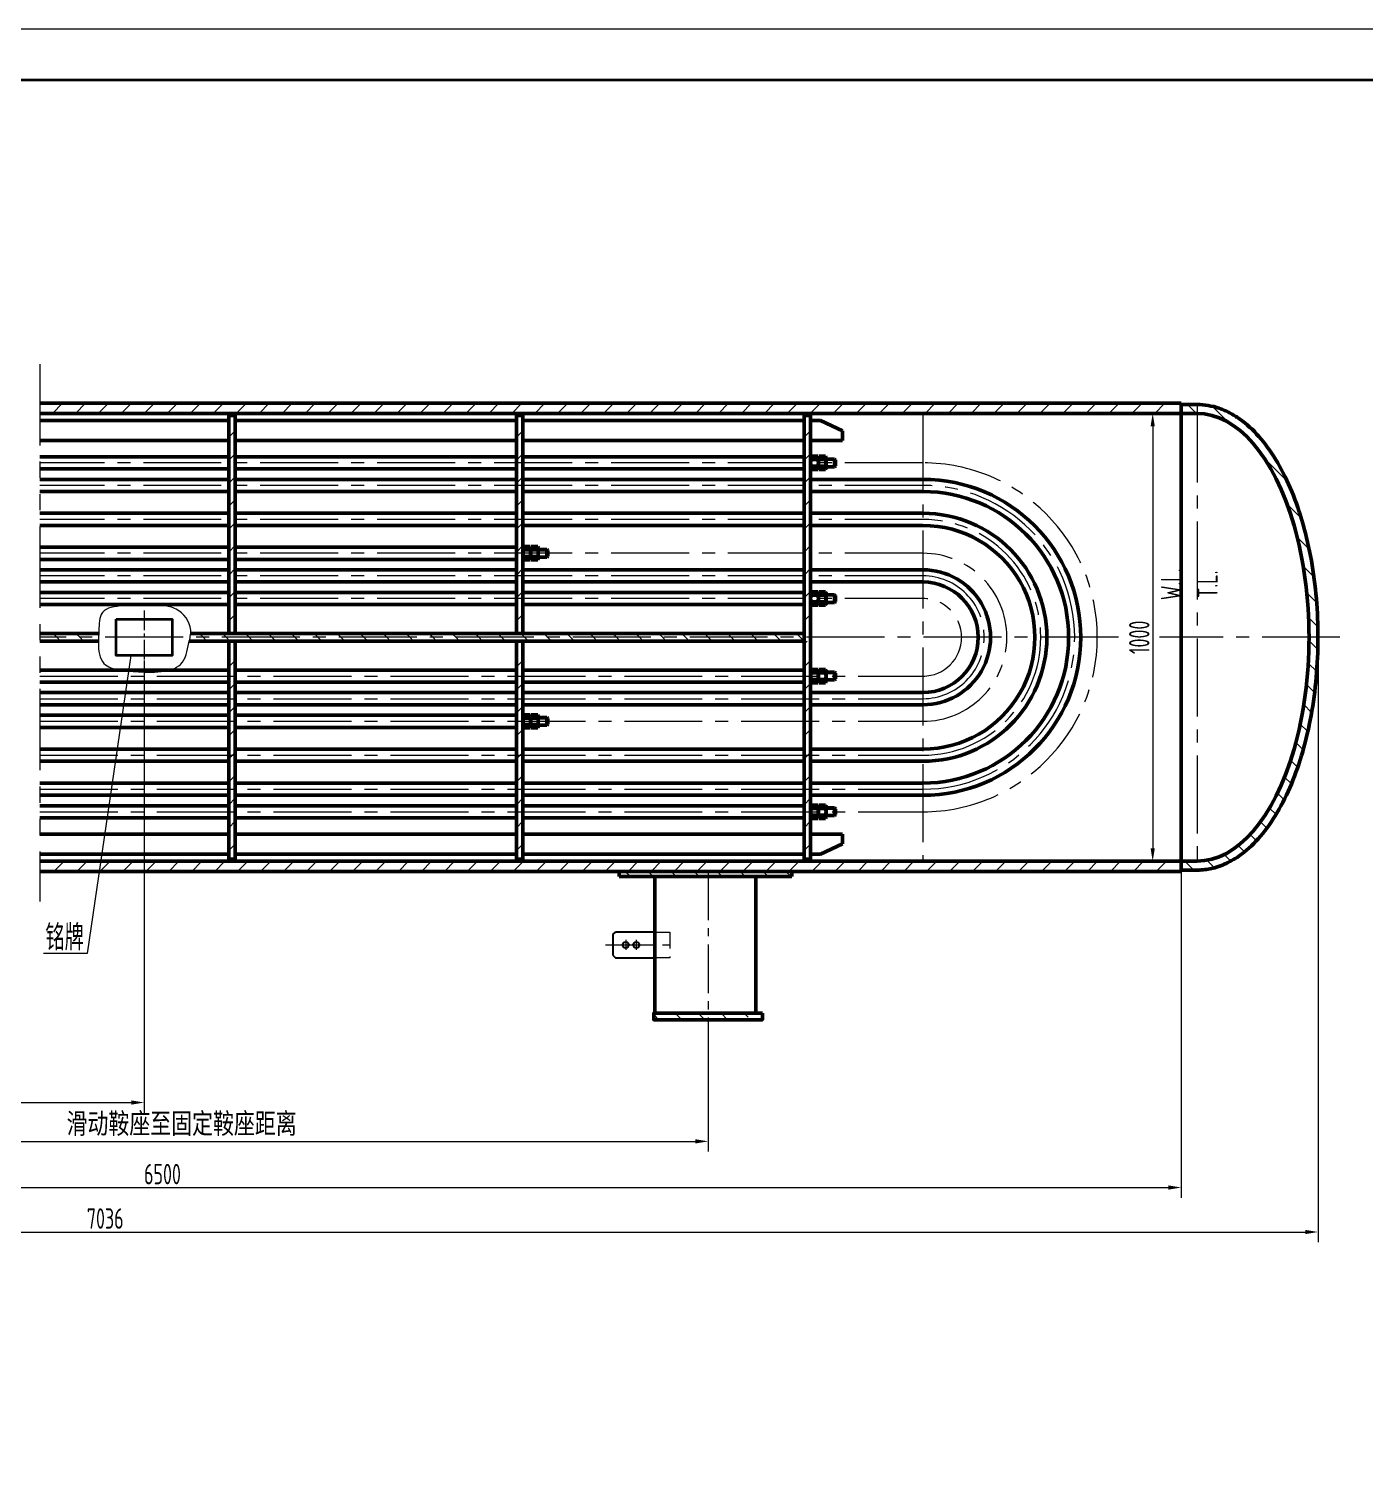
# Model space of a CAD drawing. Header units: millimetres. Extents: x 5765 to 6606, y -201 to 393.
# Drawn here: x 6118.1 to 6379.2, y 109.4 to 393.4 of the extents above; entities that cross this region are included whole.
import ezdxf
from ezdxf.enums import TextEntityAlignment as Align

# ---------------------------------------------------------------- set-up
doc = ezdxf.new("R2010")
doc.units = ezdxf.units.MM
for name, pattern in [('CENTER2', [28.575, 19.05, -3.175, 3.175, -3.175]), ('DASHED2', [9.525, 6.35, -3.175]), ('PHANTOM2', [31.75, 15.875, -3.175, 3.175, -3.175, 3.175, -3.175])]:
    doc.linetypes.add(name, pattern=pattern)
for name, color, linetype, lineweight in [('1', 4, 'Continuous', 25), ('1粗实线', 7, 'Continuous', 35), ('2', 7, 'Continuous', 50), ('2细实线', 3, 'Continuous', 13), ('3中心线', 1, 'CENTER2', 13), ('4虚线', 4, 'DASHED2', 13), ('5双点划线', 2, 'PHANTOM2', 13), ('7', 6, 'Continuous', 20), ('7文本', 2, 'Continuous', 13), ('9图表', 4, 'Continuous', 13)]:
    doc.layers.add(name, color=color, linetype=linetype, lineweight=lineweight)
doc.styles.add('lanpec', font='bpec_e.shx', dxfattribs={"width": 0.75, "bigfont": 'hztxt.shx'})
doc.styles.add('lanpec-dim', font='bpec_e.shx', dxfattribs={"width": 0.75})
doc.dimstyles.new('lanpec', dxfattribs={"dimtxt": 4, "dimasz": 2.5, "dimexe": 2, "dimexo": 0, "dimtad": 1, "dimdsep": 46, "dimtxsty": 'lanpec-dim', "dimcen": 2.5, "dimclrd": 256, "dimclre": 256, "dimclrt": 256, "dimazin": 0, "dimtfac": 1, "dimtmove": 0, "dimatfit": 3, "dimfxl": 1, "dimlwd": -1, "dimlwe": -1, "dimarcsym": 0})

# ---------------------------------------------------------------- blocks, each defined once
blk = doc.blocks.new('A1')
at = {"layer": '1粗实线'}
blk.add_lwpolyline([(-816, 10), (-10, 10), (-10, 584), (-816, 584)], close=True, dxfattribs=at)
at = {"layer": '9图表'}
blk.add_lwpolyline([(-841, 0), (0, 0), (0, 594), (-841, 594)], close=True, dxfattribs=at)
blk = doc.blocks.new('*D31')
at = {"layer": '2细实线', "transparency": 16777216}
for p, q in [((6044.98, 198.11), (6044.98, 174.01)), ((6250.82, 197.71), (6250.82, 174.01)), ((6047.48, 176.01), (6248.32, 176.01))]:
    blk.add_line(p, q, dxfattribs=at)
for points in [[(6047.48, 176.43), (6047.48, 175.59), (6044.98, 176.01)], [(6248.32, 176.43), (6248.32, 175.59), (6250.82, 176.01)]]:
    blk.add_solid(points, dxfattribs=at)
at = {"layer": 'Defpoints', "color": 0, "transparency": 16777216}
for p in [(6044.98, 198.11), (6250.82, 197.71), (6250.82, 176.01)]:
    blk.add_point(p, dxfattribs=at)
at = {"layer": '2细实线', "transparency": 16777216, "insert": (6147.9, 179.29), "char_height": 4, "attachment_point": 5, "style": 'lanpec-dim'}
blk.add_mtext('滑动鞍座至固定鞍座距离', dxfattribs=at)
blk = doc.blocks.new('*D32')
at = {"layer": '2细实线', "transparency": 16777216}
for p, q in [((6343.32, 228.79), (6343.32, 164.98)), ((5944.98, 215.97), (5944.98, 164.98)), ((5947.48, 166.98), (6340.82, 166.98))]:
    blk.add_line(p, q, dxfattribs=at)
for points in [[(5947.48, 167.4), (5947.48, 166.57), (5944.98, 166.98)], [(6340.82, 167.4), (6340.82, 166.57), (6343.32, 166.98)]]:
    blk.add_solid(points, dxfattribs=at)
at = {"layer": 'Defpoints', "color": 0, "transparency": 16777216}
for p in [(6343.32, 228.79), (5944.98, 215.97), (6343.32, 166.98)]:
    blk.add_point(p, dxfattribs=at)
at = {"layer": '2细实线', "transparency": 16777216, "insert": (6144.15, 169.61), "char_height": 4, "attachment_point": 5, "style": 'lanpec-dim'}
blk.add_mtext('6500', dxfattribs=at)
blk = doc.blocks.new('*D34')
at = {"layer": '2细实线', "transparency": 16777216}
for p, q in [((5845.86, 274.54), (5845.86, 156.29)), ((6370.07, 274.54), (6370.07, 156.29)), ((5848.36, 158.29), (6367.57, 158.29))]:
    blk.add_line(p, q, dxfattribs=at)
for points in [[(5848.36, 158.71), (5848.36, 157.87), (5845.86, 158.29)], [(6367.57, 158.71), (6367.57, 157.87), (6370.07, 158.29)]]:
    blk.add_solid(points, dxfattribs=at)
at = {"layer": 'Defpoints', "color": 0, "transparency": 16777216}
for p in [(5845.86, 274.54), (6370.07, 274.54), (6370.07, 158.29)]:
    blk.add_point(p, dxfattribs=at)
at = {"layer": '2细实线', "transparency": 16777216, "insert": (6132.96, 160.92), "char_height": 4, "attachment_point": 5, "style": 'lanpec-dim'}
blk.add_mtext('7036', dxfattribs=at)
blk = doc.blocks.new('*D44')
at = {"layer": '2细实线', "transparency": 16777216}
for p, q in [((6337.75, 318.29), (6339.75, 318.29)), ((6337.75, 315.79), (6337.75, 233.29)), ((6343.32, 230.79), (6335.75, 230.79))]:
    blk.add_line(p, q, dxfattribs=at)
for points in [[(6337.34, 315.79), (6338.17, 315.79), (6337.75, 318.29)], [(6337.34, 233.29), (6338.17, 233.29), (6337.75, 230.79)]]:
    blk.add_solid(points, dxfattribs=at)
at = {"layer": 'Defpoints', "color": 0, "transparency": 16777216}
for p in [(6337.75, 318.29), (6337.75, 230.79), (6343.32, 230.79)]:
    blk.add_point(p, dxfattribs=at)
at = {"layer": '2细实线', "transparency": 16777216, "insert": (6335.13, 274.54), "char_height": 4, "attachment_point": 5, "rotation": 90, "style": 'lanpec-dim'}
blk.add_mtext('1000', dxfattribs=at)
blk = doc.blocks.new('*D61')
at = {"layer": '2细实线', "transparency": 16777216}
for p, q in [((6140.55, 269.99), (6140.55, 181.6)), ((6044.98, 198.11), (6044.98, 181.6)), ((6047.48, 183.6), (6138.05, 183.6))]:
    blk.add_line(p, q, dxfattribs=at)
for points in [[(6047.48, 184.02), (6047.48, 183.18), (6044.98, 183.6)], [(6138.05, 184.02), (6138.05, 183.18), (6140.55, 183.6)]]:
    blk.add_solid(points, dxfattribs=at)
at = {"layer": 'Defpoints', "color": 0, "transparency": 16777216}
for p in [(6140.55, 269.99), (6044.98, 198.11), (6140.55, 183.6)]:
    blk.add_point(p, dxfattribs=at)
at = {"layer": '2细实线', "transparency": 16777216, "insert": (6092.77, 186.23), "char_height": 4, "attachment_point": 5, "style": 'lanpec-dim'}
blk.add_mtext('1400', dxfattribs=at)

msp = doc.modelspace()

# ---------------------------------------------------------------- hatches: boundary and pattern name
at = {"layer": '7'}
h = msp.add_hatch(dxfattribs=at)
h.set_pattern_fill('ANSI31', color=256)
h.set_pattern_definition([(45, (-8542.1074, 834.6777), (-2.245064, 2.245064), [])])
h.paths.add_polyline_path([(5985.338, 230.791), (5962.482, 230.791), (5962.482, 228.791), (5985.338, 228.791)])
h.paths.add_polyline_path([(6115.978, 230.791), (5999.625, 230.791), (5999.625, 228.791), (6115.978, 228.791)])
h.paths.add_polyline_path([(6343.318, 230.791), (6121.814, 230.791), (6121.814, 228.791), (6343.318, 228.791)])
h.paths.add_polyline_path([(6343.318, 320.291), (6189.688, 320.291), (6188.96, 318.291), (6343.318, 318.291)])
h.paths.add_polyline_path([(6189.688, 320.291), (6121.814, 320.291), (6121.814, 318.291), (6188.96, 318.291)])
h.paths.add_polyline_path([(6115.978, 320.291), (6003, 320.291), (6003, 318.291), (6115.978, 318.291)])
h.paths.add_polyline_path([(5981.963, 320.291), (5962.482, 320.291), (5962.482, 318.291), (5981.963, 318.291)])
h = msp.add_hatch(dxfattribs=at)
h.set_pattern_fill('ANSI31', color=256, angle=90)
h.set_pattern_definition([(135, (-25157.5384, -9927.064), (-2.24506403, -2.24506403), [])])
h.paths.add_polyline_path([(6346.443, 320.041), (6343.318, 320.041), (6343.318, 318.291), (6346.443, 318.291)])
edge = h.paths.add_edge_path()
edge.add_spline(control_points=[(6370.068, 274.541), (6370.068, 274.817), (6370.066, 275.092), (6370.04, 277.94), (6369.905, 280.508), (6369.415, 285.563), (6369.06, 288.05), (6368.14, 292.873), (6367.575, 295.208), (6366.248, 299.662), (6365.487, 301.78), (6363.783, 305.741), (6362.842, 307.583), (6360.798, 310.94), (6359.695, 312.456), (6357.345, 315.113), (6356.097, 316.256), (6354.138, 317.649), (6353.475, 318.059), (6352.122, 318.767), (6351.432, 319.067), (6350.032, 319.55), (6349.321, 319.734), (6347.887, 319.979), (6347.165, 320.041), (6346.443, 320.041)], knot_values=[0, 0, 0, 0, 0.0185163, 0.0185163, 0.1914635, 0.1914635, 0.3644107, 0.3644107, 0.5373579, 0.5373579, 0.7103051, 0.7103051, 0.8832523, 0.8832523, 1.0561995, 1.0561995, 1.2291467, 1.2291467, 1.3145591, 1.3145591, 1.3999715, 1.3999715, 1.4853839, 1.4853839, 1.5707963, 1.5707963, 1.5707963, 1.5707963], degree=3, periodic=0)
edge.add_line((6346.443, 320.041), (6346.443, 318.291))
edge.add_ellipse((6346.443, 274.541), major_axis=(0, 43.75), ratio=0.5, start_angle=270, end_angle=360, ccw=False)
edge.add_line((6368.318, 274.541), (6370.068, 274.541))
edge = h.paths.add_edge_path()
edge.add_spline(control_points=[(6346.443, 229.041), (6346.737, 229.041), (6347.031, 229.052), (6348.182, 229.132), (6349.035, 229.278), (6350.881, 229.784), (6351.868, 230.179), (6353.787, 231.19), (6354.72, 231.805), (6356.903, 233.543), (6358.121, 234.769), (6360.409, 237.585), (6361.478, 239.174), (6363.453, 242.669), (6364.357, 244.575), (6365.982, 248.651), (6366.703, 250.821), (6367.945, 255.364), (6368.466, 257.738), (6369.296, 262.622), (6369.604, 265.133), (6369.979, 269.947), (6370.068, 272.244), (6370.068, 274.541)], knot_values=[1.5707963, 1.5707963, 1.5707963, 1.5707963, 1.6055864, 1.6055864, 1.7070125, 1.7070125, 1.8282456, 1.8282456, 1.9494786, 1.9494786, 2.1224258, 2.1224258, 2.295373, 2.295373, 2.4683202, 2.4683202, 2.6412674, 2.6412674, 2.8142146, 2.8142146, 2.9871618, 2.9871618, 3.1415927, 3.1415927, 3.1415927, 3.1415927], degree=3, periodic=0)
edge.add_line((6370.068, 274.541), (6368.318, 274.541))
edge.add_ellipse((6346.443, 274.541), major_axis=(0, 43.75), ratio=0.5, start_angle=180, end_angle=270, ccw=False)
edge.add_line((6346.443, 230.791), (6346.443, 229.041))
h.paths.add_polyline_path([(6346.443, 230.791), (6343.318, 230.791), (6343.318, 229.041), (6346.443, 229.041)])
h = msp.add_hatch(dxfattribs=at)
h.set_pattern_fill('ANSI31', color=256)
h.set_pattern_definition([(45, (-25070.4524, -9927.064), (-2.24506403, 2.24506403), [])])
h.paths.add_polyline_path([(6158.38, 317.916), (6157.13, 317.916), (6157.13, 308.641), (6158.38, 308.641)])
h.paths.add_polyline_path([(6158.38, 308.641), (6157.13, 308.641), (6157.13, 304.229), (6158.38, 304.229)])
h.paths.add_polyline_path([(6158.38, 304.229), (6157.13, 304.229), (6157.13, 297.591), (6158.38, 297.591)])
h.paths.add_polyline_path([(6158.38, 297.591), (6157.13, 297.591), (6157.13, 290.966), (6158.38, 290.966)])
h.paths.add_polyline_path([(6158.38, 290.966), (6157.13, 290.966), (6157.13, 286.541), (6158.38, 286.541)])
h.paths.add_polyline_path([(6158.38, 286.541), (6157.13, 286.541), (6157.13, 282.129), (6158.38, 282.129)])
h.paths.add_polyline_path([(6158.38, 282.129), (6157.13, 282.129), (6157.13, 275.291), (6158.38, 275.291)])
h.paths.add_polyline_path([(6158.38, 273.791), (6157.13, 273.791), (6157.13, 266.954), (6158.38, 266.954)])
h.paths.add_polyline_path([(6158.38, 266.954), (6157.13, 266.954), (6157.13, 262.541), (6158.38, 262.541)])
h.paths.add_polyline_path([(6158.38, 262.541), (6157.13, 262.541), (6157.13, 258.116), (6158.38, 258.116)])
h.paths.add_polyline_path([(6158.38, 258.116), (6157.13, 258.116), (6157.13, 251.491), (6158.38, 251.491)])
h.paths.add_polyline_path([(6158.38, 251.491), (6157.13, 251.491), (6157.13, 244.854), (6158.38, 244.854)])
h.paths.add_polyline_path([(6158.38, 244.854), (6157.13, 244.854), (6157.13, 240.441), (6158.38, 240.441)])
h.paths.add_polyline_path([(6158.38, 240.441), (6157.13, 240.441), (6157.13, 231.166), (6158.38, 231.166)])
h = msp.add_hatch(dxfattribs=at)
h.set_pattern_fill('ANSI31', color=256)
h.set_pattern_definition([(45, (-25014.2024, -9927.064), (-2.24506403, 2.24506403), [])])
h.paths.add_polyline_path([(6214.63, 317.916), (6213.38, 317.916), (6213.38, 308.641), (6214.63, 308.641)])
h.paths.add_polyline_path([(6214.63, 308.641), (6213.38, 308.641), (6213.38, 304.229), (6214.63, 304.229)])
h.paths.add_polyline_path([(6214.63, 304.229), (6213.38, 304.229), (6213.38, 297.591), (6214.63, 297.591)])
h.paths.add_polyline_path([(6214.63, 297.591), (6213.38, 297.591), (6213.38, 290.966), (6214.63, 290.966)])
h.paths.add_polyline_path([(6214.63, 290.966), (6213.38, 290.966), (6213.38, 286.541), (6214.63, 286.541)])
h.paths.add_polyline_path([(6214.63, 286.541), (6213.38, 286.541), (6213.38, 282.129), (6214.63, 282.129)])
h.paths.add_polyline_path([(6214.63, 282.129), (6213.38, 282.129), (6213.38, 275.291), (6214.63, 275.291)])
h.paths.add_polyline_path([(6214.63, 273.791), (6213.38, 273.791), (6213.38, 266.954), (6214.63, 266.954)])
h.paths.add_polyline_path([(6214.63, 266.954), (6213.38, 266.954), (6213.38, 262.541), (6214.63, 262.541)])
h.paths.add_polyline_path([(6214.63, 262.541), (6213.38, 262.541), (6213.38, 258.116), (6214.63, 258.116)])
h.paths.add_polyline_path([(6214.63, 258.116), (6213.38, 258.116), (6213.38, 251.491), (6214.63, 251.491)])
h.paths.add_polyline_path([(6214.63, 251.491), (6213.38, 251.491), (6213.38, 244.854), (6214.63, 244.854)])
h.paths.add_polyline_path([(6214.63, 244.854), (6213.38, 244.854), (6213.38, 240.441), (6214.63, 240.441)])
h.paths.add_polyline_path([(6214.63, 240.441), (6213.38, 240.441), (6213.38, 231.166), (6214.63, 231.166)])
h = msp.add_hatch(dxfattribs=at)
h.set_pattern_fill('ANSI31', color=256)
h.set_pattern_definition([(45, (-24957.9524, -9927.064), (-2.24506403, 2.24506403), [])])
h.paths.add_polyline_path([(6270.88, 317.916), (6269.63, 317.916), (6269.63, 308.641), (6270.88, 308.641)])
h.paths.add_polyline_path([(6270.88, 308.641), (6269.63, 308.641), (6269.63, 304.229), (6270.88, 304.229)])
h.paths.add_polyline_path([(6270.88, 304.229), (6269.63, 304.229), (6269.63, 297.591), (6270.88, 297.591)])
h.paths.add_polyline_path([(6270.88, 297.591), (6269.63, 297.591), (6269.63, 290.966), (6270.88, 290.966)])
h.paths.add_polyline_path([(6270.88, 290.966), (6269.63, 290.966), (6269.63, 286.541), (6270.88, 286.541)])
h.paths.add_polyline_path([(6270.88, 286.541), (6269.63, 286.541), (6269.63, 282.129), (6270.88, 282.129)])
h.paths.add_polyline_path([(6270.88, 282.129), (6269.63, 282.129), (6269.63, 275.291), (6270.88, 275.291)])
h.paths.add_polyline_path([(6270.88, 273.791), (6269.63, 273.791), (6269.63, 266.954), (6270.88, 266.954)])
h.paths.add_polyline_path([(6270.88, 266.954), (6269.63, 266.954), (6269.63, 262.541), (6270.88, 262.541)])
h.paths.add_polyline_path([(6270.88, 262.541), (6269.63, 262.541), (6269.63, 258.116), (6270.88, 258.116)])
h.paths.add_polyline_path([(6270.88, 258.116), (6269.63, 258.116), (6269.63, 251.491), (6270.88, 251.491)])
h.paths.add_polyline_path([(6270.88, 251.491), (6269.63, 251.491), (6269.63, 244.854), (6270.88, 244.854)])
h.paths.add_polyline_path([(6270.88, 244.854), (6269.63, 244.854), (6269.63, 240.441), (6270.88, 240.441)])
h.paths.add_polyline_path([(6270.88, 240.441), (6269.63, 240.441), (6269.63, 231.166), (6270.88, 231.166)])
h = msp.add_hatch(dxfattribs=at)
h.set_pattern_fill('ANSI31', color=256, angle=90)
h.set_pattern_definition([(135, (-8542.1074, 834.6777), (-2.245064, -2.245064), [])])
h.paths.add_polyline_path([(6044.982, 228.791), (6028.607, 228.791), (6028.607, 227.791), (6044.982, 227.791)])
h.paths.add_polyline_path([(6062.357, 228.791), (6044.982, 228.791), (6044.982, 227.791), (6062.357, 227.791)])
h.paths.add_polyline_path([(6044.982, 201.041), (6034.357, 201.041), (6034.357, 199.791), (6044.982, 199.791)])
h.paths.add_polyline_path([(6053.716, 201.041), (6044.982, 201.041), (6044.982, 199.791), (6054.299, 199.791)])
h.paths.add_polyline_path([(6055.607, 201.041), (6053.716, 201.041), (6054.299, 199.791), (6055.607, 199.791)])
h.paths.add_polyline_path([(6250.818, 228.791), (6233.443, 228.791), (6233.443, 227.791), (6250.818, 227.791)])
h.paths.add_polyline_path([(6267.193, 228.791), (6250.818, 228.791), (6250.818, 227.791), (6267.193, 227.791)])
h.paths.add_polyline_path([(6250.818, 201.041), (6240.193, 201.041), (6240.193, 199.791), (6250.818, 199.791)])
h.paths.add_polyline_path([(6258.285, 201.041), (6250.818, 201.041), (6250.818, 199.791), (6258.868, 199.791)])

# ---------------------------------------------------------------- linework, layer by layer
at = {"ltscale": 2}
for p, q in [((6232.227, 216.416), (6232.727, 216.916)), ((6232.227, 216.416), (6232.227, 212.416)), ((6240.443, 216.916), (6232.727, 216.916)), ((6232.227, 212.416), (6232.727, 211.916)), ((6232.727, 211.916), (6240.443, 211.916))]:
    msp.add_line(p, q, dxfattribs=at)
at = {"ltscale": 3}
for centre in [(6234.727, 214.416), (6236.777, 214.416)]:
    msp.add_circle(centre, 0.6, dxfattribs=at)
at = {"layer": '1'}
for p, q in [((6273.88, 309.204), (6275.755, 309.204)), ((6273.88, 308.079), (6275.755, 308.079)), ((6217.63, 291.529), (6219.505, 291.529)), ((6217.63, 290.404), (6219.505, 290.404)), ((6273.88, 282.688), (6275.755, 282.688)), ((6273.88, 281.563), (6275.755, 281.563)), ((6273.88, 267.519), (6275.755, 267.519)), ((6273.88, 266.394), (6275.755, 266.394)), ((6217.63, 258.679), (6219.505, 258.679)), ((6217.63, 258.679), (6219.505, 258.679)), ((6217.63, 257.554), (6219.505, 257.554)), ((6217.63, 257.554), (6219.505, 257.554)), ((6273.88, 241.004), (6275.755, 241.004)), ((6273.88, 239.879), (6275.755, 239.879))]:
    msp.add_line(p, q, dxfattribs=at)
at = {"layer": '1粗实线', "ltscale": 0.5}
msp.add_lwpolyline([(6135.075, 278.072), (6146.028, 278.072), (6146.028, 271.011), (6135.075, 271.011)], close=True, dxfattribs=at)
at = {"layer": '2'}
for p, q in [((6120.158, 320.291), (6343.318, 320.291)), ((6120.158, 318.291), (6343.318, 318.291)), ((6343.318, 320.291), (6343.318, 228.791)), ((6343.318, 320.041), (6346.443, 320.041)), ((6343.318, 274.541), (6343.318, 319.541)), ((6343.318, 318.291), (6346.443, 318.291)), ((6120.158, 316.934), (6157.13, 316.934)), ((6157.13, 317.916), (6157.13, 275.291)), ((6157.13, 317.916), (6158.38, 317.916)), ((6158.38, 275.291), (6158.38, 317.916)), ((6158.38, 316.934), (6213.38, 316.934)), ((6214.63, 317.916), (6213.38, 317.916)), ((6213.38, 317.916), (6213.38, 275.291)), ((6214.63, 275.291), (6214.63, 317.916)), ((6214.63, 316.934), (6269.63, 316.934)), ((6269.63, 317.916), (6269.63, 231.166)), ((6270.88, 317.916), (6269.63, 317.916)), ((6270.88, 231.166), (6270.88, 317.916)), ((6272.803, 316.934), (6270.88, 316.934)), ((6277.13, 314.916), (6272.803, 316.934)), ((6120.158, 313.041), (6157.13, 313.041)), ((6158.38, 313.041), (6213.38, 313.041)), ((6214.63, 313.041), (6269.63, 313.041)), ((6277.13, 313.041), (6270.88, 313.041)), ((6277.13, 314.916), (6277.13, 313.041)), ((6120.158, 309.829), (6157.13, 309.829)), ((6158.38, 309.829), (6213.38, 309.829)), ((6214.63, 309.829), (6269.63, 309.829)), ((6270.88, 309.616), (6270.88, 307.667)), ((6270.976, 309.94), (6272.284, 309.94)), ((6272.38, 309.616), (6272.38, 307.667)), ((6272.38, 309.616), (6272.38, 307.667)), ((6272.476, 309.94), (6273.784, 309.94)), ((6273.88, 309.616), (6273.88, 307.667)), ((6120.158, 307.454), (6157.13, 307.454)), ((6158.38, 307.454), (6213.38, 307.454)), ((6214.63, 307.454), (6269.63, 307.454)), ((6270.976, 309.291), (6272.284, 309.291)), ((6270.976, 307.992), (6272.284, 307.992)), ((6270.976, 307.342), (6272.284, 307.342)), ((6272.476, 309.291), (6273.784, 309.291)), ((6272.476, 307.992), (6273.784, 307.992)), ((6272.476, 307.342), (6273.784, 307.342)), ((6273.88, 309.391), (6275.568, 309.391)), ((6273.88, 309.391), (6273.88, 307.891)), ((6275.568, 307.891), (6273.88, 307.891)), ((6275.568, 309.391), (6275.755, 309.204)), ((6275.568, 309.391), (6275.568, 307.891)), ((6275.755, 308.079), (6275.568, 307.891)), ((6275.755, 309.204), (6275.755, 308.079)), ((6120.158, 305.416), (6157.13, 305.416)), ((6158.38, 305.416), (6213.38, 305.416)), ((6214.63, 305.416), (6269.63, 305.416)), ((6270.88, 305.416), (6292.818, 305.416)), ((6120.158, 303.041), (6157.13, 303.041)), ((6158.38, 303.041), (6213.38, 303.041)), ((6214.63, 303.041), (6269.63, 303.041)), ((6270.88, 303.041), (6292.818, 303.041)), ((6120.158, 298.779), (6157.13, 298.779)), ((6158.38, 298.779), (6213.38, 298.779)), ((6214.63, 298.779), (6269.63, 298.779)), ((6270.88, 298.779), (6292.818, 298.779)), ((6120.158, 296.404), (6157.13, 296.404)), ((6158.38, 296.404), (6213.38, 296.404)), ((6214.63, 296.404), (6269.63, 296.404)), ((6270.88, 296.404), (6292.818, 296.404)), ((6120.158, 292.154), (6157.13, 292.154)), ((6120.158, 289.779), (6157.13, 289.779)), ((6158.38, 292.154), (6213.38, 292.154)), ((6158.38, 289.779), (6213.38, 289.779)), ((6214.63, 291.941), (6214.63, 289.992)), ((6214.726, 292.265), (6216.034, 292.265)), ((6214.726, 291.616), (6216.034, 291.616)), ((6214.726, 290.317), (6216.034, 290.317)), ((6216.13, 291.941), (6216.13, 289.992)), ((6216.13, 291.941), (6216.13, 289.992)), ((6216.226, 292.265), (6217.534, 292.265)), ((6216.226, 291.616), (6217.534, 291.616)), ((6216.226, 290.317), (6217.534, 290.317)), ((6217.63, 291.941), (6217.63, 289.992)), ((6217.63, 291.716), (6219.318, 291.716)), ((6217.63, 291.716), (6217.63, 290.216)), ((6219.318, 290.216), (6217.63, 290.216)), ((6219.318, 291.716), (6219.505, 291.529)), ((6219.318, 291.716), (6219.318, 290.216)), ((6219.505, 290.404), (6219.318, 290.216)), ((6219.505, 291.529), (6219.505, 290.404)), ((6120.158, 287.729), (6157.13, 287.729)), ((6158.38, 287.729), (6213.38, 287.729)), ((6214.63, 287.729), (6269.63, 287.729)), ((6214.726, 289.667), (6216.034, 289.667)), ((6216.226, 289.667), (6217.534, 289.667)), ((6270.88, 287.729), (6292.818, 287.729)), ((6120.158, 285.354), (6157.13, 285.354)), ((6158.38, 285.354), (6213.38, 285.354)), ((6214.63, 285.354), (6269.63, 285.354)), ((6270.88, 285.354), (6292.818, 285.354)), ((6120.158, 283.313), (6157.13, 283.313)), ((6158.38, 283.313), (6213.38, 283.313)), ((6214.63, 283.313), (6269.63, 283.313)), ((6270.88, 283.1), (6270.88, 281.151)), ((6270.976, 283.425), (6272.284, 283.425)), ((6270.976, 282.775), (6272.284, 282.775)), ((6270.976, 281.476), (6272.284, 281.476)), ((6272.38, 283.1), (6272.38, 281.151)), ((6272.38, 283.1), (6272.38, 281.151)), ((6272.476, 283.425), (6273.784, 283.425)), ((6272.476, 282.775), (6273.784, 282.775)), ((6272.476, 281.476), (6273.784, 281.476)), ((6273.88, 283.1), (6273.88, 281.151)), ((6273.88, 282.876), (6275.568, 282.876)), ((6273.88, 282.876), (6273.88, 281.376)), ((6275.568, 281.376), (6273.88, 281.376)), ((6275.568, 282.876), (6275.755, 282.688)), ((6275.568, 282.876), (6275.568, 281.376)), ((6275.755, 281.563), (6275.568, 281.376)), ((6275.755, 282.688), (6275.755, 281.563)), ((6120.158, 280.938), (6157.13, 280.938)), ((6158.38, 280.938), (6213.38, 280.938)), ((6214.63, 280.938), (6269.63, 280.938)), ((6270.976, 280.827), (6272.284, 280.827)), ((6272.476, 280.827), (6273.784, 280.827)), ((6120.158, 275.291), (6131.702, 275.291)), ((6120.158, 273.791), (6131.635, 273.791)), ((6149.401, 273.791), (6269.63, 273.791)), ((6149.665, 275.291), (6269.63, 275.291)), ((6157.13, 273.791), (6157.13, 231.166)), ((6158.38, 231.166), (6158.38, 273.791)), ((6213.38, 273.791), (6213.38, 231.166)), ((6214.63, 231.166), (6214.63, 273.791)), ((6343.318, 274.541), (6343.318, 229.541)), ((6120.158, 268.144), (6157.13, 268.144)), ((6158.38, 268.144), (6213.38, 268.144)), ((6214.63, 268.144), (6269.63, 268.144)), ((6270.88, 265.983), (6270.88, 267.931)), ((6270.976, 268.256), (6272.284, 268.256)), ((6270.976, 267.606), (6272.284, 267.606)), ((6272.38, 265.983), (6272.38, 267.931)), ((6272.38, 265.983), (6272.38, 267.931)), ((6272.476, 268.256), (6273.784, 268.256)), ((6272.476, 267.606), (6273.784, 267.606)), ((6273.88, 265.983), (6273.88, 267.931)), ((6275.568, 267.707), (6273.88, 267.707)), ((6273.88, 266.207), (6273.88, 267.707)), ((6275.755, 267.519), (6275.568, 267.707)), ((6275.568, 266.207), (6275.568, 267.707)), ((6275.755, 266.394), (6275.755, 267.519)), ((6120.158, 265.769), (6157.13, 265.769)), ((6158.38, 265.769), (6213.38, 265.769)), ((6214.63, 265.769), (6269.63, 265.769)), ((6270.976, 266.307), (6272.284, 266.307)), ((6270.976, 265.658), (6272.284, 265.658)), ((6272.476, 266.307), (6273.784, 266.307)), ((6272.476, 265.658), (6273.784, 265.658)), ((6273.88, 266.207), (6275.568, 266.207)), ((6275.568, 266.207), (6275.755, 266.394)), ((6120.158, 263.729), (6157.13, 263.729)), ((6120.158, 261.354), (6157.13, 261.354)), ((6158.38, 263.729), (6213.38, 263.729)), ((6158.38, 261.354), (6213.38, 261.354)), ((6214.63, 263.729), (6269.63, 263.729)), ((6214.63, 261.354), (6269.63, 261.354)), ((6270.88, 263.729), (6292.818, 263.729)), ((6270.88, 261.354), (6292.818, 261.354)), ((6120.158, 259.304), (6157.13, 259.304)), ((6120.158, 259.304), (6157.13, 259.304)), ((6120.158, 259.304), (6157.13, 259.304)), ((6158.38, 259.304), (6213.38, 259.304)), ((6158.38, 259.304), (6213.38, 259.304)), ((6158.38, 259.304), (6213.38, 259.304)), ((6214.63, 257.142), (6214.63, 259.091)), ((6214.63, 257.142), (6214.63, 259.091)), ((6214.726, 259.415), (6216.034, 259.415)), ((6214.726, 259.415), (6216.034, 259.415)), ((6214.726, 258.766), (6216.034, 258.766)), ((6214.726, 258.766), (6216.034, 258.766)), ((6216.13, 257.142), (6216.13, 259.091)), ((6216.13, 257.142), (6216.13, 259.091)), ((6216.13, 257.142), (6216.13, 259.091)), ((6216.13, 257.142), (6216.13, 259.091)), ((6216.226, 259.415), (6217.534, 259.415)), ((6216.226, 259.415), (6217.534, 259.415)), ((6216.226, 258.766), (6217.534, 258.766)), ((6216.226, 258.766), (6217.534, 258.766)), ((6217.63, 257.142), (6217.63, 259.091)), ((6217.63, 257.142), (6217.63, 259.091)), ((6219.318, 258.866), (6217.63, 258.866)), ((6217.63, 257.366), (6217.63, 258.866)), ((6219.318, 258.866), (6217.63, 258.866)), ((6217.63, 257.366), (6217.63, 258.866)), ((6219.505, 258.679), (6219.318, 258.866)), ((6219.318, 257.366), (6219.318, 258.866)), ((6219.505, 258.679), (6219.318, 258.866)), ((6219.318, 257.366), (6219.318, 258.866)), ((6219.505, 257.554), (6219.505, 258.679)), ((6219.505, 257.554), (6219.505, 258.679)), ((6120.158, 256.929), (6157.13, 256.929)), ((6120.158, 256.929), (6157.13, 256.929)), ((6120.158, 256.929), (6157.13, 256.929)), ((6158.38, 256.929), (6213.38, 256.929)), ((6158.38, 256.929), (6213.38, 256.929)), ((6158.38, 256.929), (6213.38, 256.929)), ((6158.38, 256.929), (6213.38, 256.929)), ((6214.726, 257.467), (6216.034, 257.467)), ((6214.726, 257.467), (6216.034, 257.467)), ((6214.726, 256.817), (6216.034, 256.817)), ((6214.726, 256.817), (6216.034, 256.817)), ((6216.226, 257.467), (6217.534, 257.467)), ((6216.226, 257.467), (6217.534, 257.467)), ((6216.226, 256.817), (6217.534, 256.817)), ((6216.226, 256.817), (6217.534, 256.817)), ((6217.63, 257.366), (6219.318, 257.366)), ((6217.63, 257.366), (6219.318, 257.366)), ((6219.318, 257.366), (6219.505, 257.554)), ((6219.318, 257.366), (6219.505, 257.554)), ((6120.158, 252.679), (6157.13, 252.679)), ((6120.158, 250.304), (6157.13, 250.304)), ((6158.38, 252.679), (6213.38, 252.679)), ((6158.38, 250.304), (6213.38, 250.304)), ((6214.63, 252.679), (6269.63, 252.679)), ((6214.63, 250.304), (6269.63, 250.304)), ((6270.88, 252.679), (6292.818, 252.679)), ((6270.88, 250.304), (6292.818, 250.304)), ((6120.158, 246.041), (6157.13, 246.041)), ((6158.38, 246.041), (6213.38, 246.041)), ((6214.63, 246.041), (6269.63, 246.041)), ((6270.88, 246.041), (6292.818, 246.041)), ((6120.158, 243.666), (6157.13, 243.666)), ((6120.158, 241.629), (6157.13, 241.629)), ((6158.38, 243.666), (6213.38, 243.666)), ((6158.38, 241.629), (6213.38, 241.629)), ((6214.63, 243.666), (6269.63, 243.666)), ((6214.63, 241.629), (6269.63, 241.629)), ((6270.88, 243.666), (6292.818, 243.666)), ((6270.88, 239.467), (6270.88, 241.416)), ((6270.976, 241.74), (6272.284, 241.74)), ((6272.38, 239.467), (6272.38, 241.416)), ((6272.38, 239.467), (6272.38, 241.416)), ((6272.476, 241.74), (6273.784, 241.74)), ((6273.88, 239.467), (6273.88, 241.416)), ((6120.158, 239.254), (6157.13, 239.254)), ((6158.38, 239.254), (6213.38, 239.254)), ((6214.63, 239.254), (6269.63, 239.254)), ((6270.976, 241.091), (6272.284, 241.091)), ((6270.976, 239.792), (6272.284, 239.792)), ((6270.976, 239.142), (6272.284, 239.142)), ((6272.476, 241.091), (6273.784, 241.091)), ((6272.476, 239.792), (6273.784, 239.792)), ((6272.476, 239.142), (6273.784, 239.142)), ((6275.568, 241.191), (6273.88, 241.191)), ((6273.88, 239.691), (6273.88, 241.191)), ((6273.88, 239.691), (6275.568, 239.691)), ((6275.755, 241.004), (6275.568, 241.191)), ((6275.568, 239.691), (6275.568, 241.191)), ((6275.568, 239.691), (6275.755, 239.879)), ((6275.755, 239.879), (6275.755, 241.004)), ((6120.158, 236.041), (6157.13, 236.041)), ((6158.38, 236.041), (6213.38, 236.041)), ((6214.63, 236.041), (6269.63, 236.041)), ((6277.13, 236.041), (6270.88, 236.041)), ((6277.13, 234.166), (6277.13, 236.041)), ((6277.13, 234.166), (6272.803, 232.149)), ((6120.158, 232.149), (6157.13, 232.149)), ((6120.158, 230.791), (6343.318, 230.791)), ((6157.13, 231.166), (6158.38, 231.166)), ((6158.38, 232.149), (6213.38, 232.149)), ((6214.63, 231.166), (6213.38, 231.166)), ((6214.63, 232.149), (6269.63, 232.149)), ((6269.63, 231.166), (6270.88, 231.166)), ((6272.803, 232.149), (6270.88, 232.149)), ((6343.318, 230.791), (6346.443, 230.791)), ((6120.158, 228.791), (6343.318, 228.791)), ((6267.193, 228.791), (6233.443, 228.791)), ((6233.443, 228.791), (6233.443, 227.791)), ((6233.443, 227.791), (6267.193, 227.791)), ((6240.443, 227.791), (6240.443, 201.041)), ((6260.193, 227.791), (6260.193, 201.041)), ((6267.193, 227.791), (6267.193, 228.791)), ((6346.443, 229.041), (6343.318, 229.041))]:
    msp.add_line(p, q, dxfattribs=at)
msp.add_lwpolyline([(6261.443, 201.041), (6240.193, 201.041), (6240.193, 199.791), (6261.443, 199.791)], close=True, dxfattribs=at)
for centre, radius, start, end in [((6271.478, 309.616), 0.598, 147.13277, 212.86723), ((6271.782, 309.616), 0.598, 327.13277, 32.86723), ((6272.978, 309.616), 0.598, 147.13277, 212.86723), ((6273.282, 309.616), 0.598, 327.13277, 32.86723), ((6273.13, 308.641), 2.25, 163.22135, 196.77865), ((6271.478, 307.667), 0.598, 147.13277, 212.86723), ((6270.13, 308.641), 2.25, 343.22135, 16.77865), ((6271.782, 307.667), 0.598, 327.13277, 32.86723), ((6274.63, 308.641), 2.25, 163.22135, 196.77865), ((6272.978, 307.667), 0.598, 147.13277, 212.86723), ((6271.63, 308.641), 2.25, 343.22135, 16.77865), ((6273.282, 307.667), 0.598, 327.13277, 32.86723), ((6292.818, 274.541), 30.875, 270, 90), ((6292.818, 274.541), 28.5, 270, 90), ((6292.818, 274.541), 24.237, 270, 90), ((6292.855, 274.541), 21.863, 269.90172, 90.09828), ((6215.228, 291.941), 0.598, 147.13277, 212.86723), ((6216.88, 290.966), 2.25, 163.22135, 196.77865), ((6215.228, 289.992), 0.598, 147.13277, 212.86723), ((6215.532, 291.941), 0.598, 327.13277, 32.86723), ((6213.88, 290.966), 2.25, 343.22135, 16.77865), ((6215.532, 289.992), 0.598, 327.13277, 32.86723), ((6216.728, 291.941), 0.598, 147.13277, 212.86723), ((6218.38, 290.966), 2.25, 163.22135, 196.77865), ((6216.728, 289.992), 0.598, 147.13277, 212.86723), ((6217.032, 291.941), 0.598, 327.13277, 32.86723), ((6215.38, 290.966), 2.25, 343.22135, 16.77865), ((6217.032, 289.992), 0.598, 327.13277, 32.86723), ((6292.855, 274.541), 13.188, 269.83707, 90.16293), ((6292.818, 274.541), 10.812, 270, 90), ((6271.478, 283.1), 0.598, 147.13277, 212.86723), ((6273.13, 282.126), 2.25, 163.22135, 196.77865), ((6271.478, 281.151), 0.598, 147.13277, 212.86723), ((6271.782, 283.1), 0.598, 327.13277, 32.86723), ((6270.13, 282.126), 2.25, 343.22135, 16.77865), ((6271.782, 281.151), 0.598, 327.13277, 32.86723), ((6272.978, 283.1), 0.598, 147.13277, 212.86723), ((6274.63, 282.126), 2.25, 163.22135, 196.77865), ((6272.978, 281.151), 0.598, 147.13277, 212.86723), ((6273.282, 283.1), 0.598, 327.13277, 32.86723), ((6271.63, 282.126), 2.25, 343.22135, 16.77865), ((6273.282, 281.151), 0.598, 327.13277, 32.86723), ((6271.478, 267.931), 0.598, 147.13277, 212.86723), ((6273.13, 266.957), 2.25, 163.22135, 196.77865), ((6271.782, 267.931), 0.598, 327.13277, 32.86723), ((6270.13, 266.957), 2.25, 343.22135, 16.77865), ((6272.978, 267.931), 0.598, 147.13277, 212.86723), ((6274.63, 266.957), 2.25, 163.22135, 196.77865), ((6273.282, 267.931), 0.598, 327.13277, 32.86723), ((6271.63, 266.957), 2.25, 343.22135, 16.77865), ((6271.478, 265.983), 0.598, 147.13277, 212.86723), ((6271.782, 265.983), 0.598, 327.13277, 32.86723), ((6272.978, 265.983), 0.598, 147.13277, 212.86723), ((6273.282, 265.983), 0.598, 327.13277, 32.86723), ((6215.228, 259.091), 0.598, 147.13277, 212.86723), ((6215.228, 259.091), 0.598, 147.13277, 212.86723), ((6216.88, 258.116), 2.25, 163.22135, 196.77865), ((6216.88, 258.116), 2.25, 163.22135, 196.77865), ((6215.532, 259.091), 0.598, 327.13277, 32.86723), ((6215.532, 259.091), 0.598, 327.13277, 32.86723), ((6213.88, 258.116), 2.25, 343.22135, 16.77865), ((6213.88, 258.116), 2.25, 343.22135, 16.77865), ((6216.728, 259.091), 0.598, 147.13277, 212.86723), ((6216.728, 259.091), 0.598, 147.13277, 212.86723), ((6218.38, 258.116), 2.25, 163.22135, 196.77865), ((6218.38, 258.116), 2.25, 163.22135, 196.77865), ((6217.032, 259.091), 0.598, 327.13277, 32.86723), ((6217.032, 259.091), 0.598, 327.13277, 32.86723), ((6215.38, 258.116), 2.25, 343.22135, 16.77865), ((6215.38, 258.116), 2.25, 343.22135, 16.77865), ((6215.228, 257.142), 0.598, 147.13277, 212.86723), ((6215.228, 257.142), 0.598, 147.13277, 212.86723), ((6215.532, 257.142), 0.598, 327.13277, 32.86723), ((6215.532, 257.142), 0.598, 327.13277, 32.86723), ((6216.728, 257.142), 0.598, 147.13277, 212.86723), ((6216.728, 257.142), 0.598, 147.13277, 212.86723), ((6217.032, 257.142), 0.598, 327.13277, 32.86723), ((6217.032, 257.142), 0.598, 327.13277, 32.86723), ((6271.478, 241.416), 0.598, 147.13277, 212.86723), ((6271.782, 241.416), 0.598, 327.13277, 32.86723), ((6272.978, 241.416), 0.598, 147.13277, 212.86723), ((6273.282, 241.416), 0.598, 327.13277, 32.86723), ((6273.13, 240.441), 2.25, 163.22135, 196.77865), ((6271.478, 239.467), 0.598, 147.13277, 212.86723), ((6270.13, 240.441), 2.25, 343.22135, 16.77865), ((6271.782, 239.467), 0.598, 327.13277, 32.86723), ((6274.63, 240.441), 2.25, 163.22135, 196.77865), ((6272.978, 239.467), 0.598, 147.13277, 212.86723), ((6271.63, 240.441), 2.25, 343.22135, 16.77865), ((6273.282, 239.467), 0.598, 327.13277, 32.86723)]:
    msp.add_arc(centre, radius, start, end, dxfattribs=at)
at = {"layer": '2', "extrusion": (0, 0, -1)}
msp.add_ellipse((6346.443, 274.541), major_axis=(0, 43.75), ratio=0.5, start_param=0, end_param=3.1415927, dxfattribs=at)
at = {"layer": '2'}
msp.add_open_spline([(6346.443, 320.041), (6347.165, 320.041), (6347.887, 319.979), (6349.321, 319.734), (6350.032, 319.55), (6351.432, 319.067), (6352.122, 318.767), (6353.475, 318.059), (6354.138, 317.649), (6356.097, 316.256), (6357.345, 315.113), (6359.695, 312.456), (6360.798, 310.94), (6362.842, 307.583), (6363.783, 305.741), (6365.487, 301.78), (6366.248, 299.662), (6367.575, 295.208), (6368.14, 292.873), (6369.06, 288.05), (6369.415, 285.563), (6369.905, 280.508), (6370.04, 277.94), (6370.088, 272.795), (6370, 270.219), (6369.604, 265.133), (6369.296, 262.622), (6368.466, 257.738), (6367.945, 255.364), (6366.703, 250.821), (6365.982, 248.651), (6364.357, 244.575), (6363.453, 242.669), (6361.478, 239.174), (6360.409, 237.585), (6358.121, 234.769), (6356.903, 233.543), (6354.72, 231.805), (6353.787, 231.19), (6351.868, 230.179), (6350.881, 229.784), (6349.035, 229.278), (6348.182, 229.132), (6347.031, 229.052), (6346.737, 229.041), (6346.443, 229.041)], degree=3, knots=[0, 0, 0, 0, 0.0854124, 0.0854124, 0.1708248, 0.1708248, 0.2562372, 0.2562372, 0.3416496, 0.3416496, 0.5145968, 0.5145968, 0.687544, 0.687544, 0.8604912, 0.8604912, 1.0334384, 1.0334384, 1.2063856, 1.2063856, 1.3793328, 1.3793328, 1.55228, 1.55228, 1.7252272, 1.7252272, 1.8981744, 1.8981744, 2.0711216, 2.0711216, 2.2440688, 2.2440688, 2.417016, 2.417016, 2.5899632, 2.5899632, 2.7629104, 2.7629104, 2.8841434, 2.8841434, 3.0053765, 3.0053765, 3.1068026, 3.1068026, 3.1415927, 3.1415927, 3.1415927, 3.1415927], dxfattribs=at)
at = {"layer": '2细实线'}
for p, q in [((6137.943, 271.011), (6129.398, 212.761)), ((6129.398, 212.761), (6120.888, 212.761))]:
    msp.add_line(p, q, dxfattribs=at)
at = {"layer": '3中心线', "ltscale": 0.8}
for p, q in [((6292.818, 318.291), (6292.818, 230.791)), ((6346.443, 320.041), (6346.443, 229.041)), ((6331.051, 274.541), (6120.158, 274.541)), ((6374.368, 274.541), (6339.05, 274.541))]:
    msp.add_line(p, q, dxfattribs=at)
at = {"layer": '3中心线', "ltscale": 0.2}
msp.add_line((6140.552, 279.753), (6140.552, 269.139), dxfattribs=at)
at = {"layer": '3中心线', "ltscale": 0.5}
for p, q in [((6250.818, 228.791), (6250.818, 197.714)), ((6230.783, 214.416), (6244.241, 214.416)), ((6234.727, 215.38), (6234.727, 213.453)), ((6236.777, 215.38), (6236.777, 213.453))]:
    msp.add_line(p, q, dxfattribs=at)
at = {"layer": '3中心线', "ltscale": 0.8}
for points in [[(6120.158, 240.441), (6292.818, 240.441, 1), (6292.818, 308.641), (6120.158, 308.641)], [(6120.158, 244.854), (6292.818, 244.854, 1), (6292.818, 304.229), (6120.158, 304.229)], [(6120.158, 251.491), (6292.818, 251.491, 1), (6292.818, 297.591), (6120.158, 297.591)], [(6120.158, 258.116), (6292.818, 258.116, 1), (6292.818, 290.966), (6120.158, 290.966)], [(6120.158, 262.541), (6292.818, 262.541, 1), (6292.818, 286.541), (6120.158, 286.541)], [(6120.158, 266.954), (6292.818, 266.954, 1), (6292.818, 282.129), (6120.158, 282.129)]]:
    msp.add_lwpolyline(points, format="xyb", dxfattribs=at)
at = {"layer": '4虚线', "ltscale": 0.5}
for p, q in [((6240.443, 216.916), (6243.379, 216.916)), ((6243.379, 216.916), (6243.379, 211.916)), ((6243.379, 211.916), (6240.443, 211.916))]:
    msp.add_line(p, q, dxfattribs=at)
at = {"layer": '5双点划线'}
msp.add_line((6120.158, 327.937), (6120.158, 222.884), dxfattribs=at)
at = {"layer": '7'}
for p, q in [((6123.493, 274.541), (6122.743, 275.291)), ((6124.243, 273.791), (6123.493, 274.541)), ((6127.983, 274.541), (6127.233, 275.291)), ((6128.733, 273.791), (6127.983, 274.541)), ((6152.09, 274.541), (6151.34, 275.291)), ((6152.84, 273.791), (6152.09, 274.541)), ((6156.58, 274.541), (6155.83, 275.291)), ((6157.33, 273.791), (6156.58, 274.541)), ((6161.071, 274.541), (6160.321, 275.291)), ((6161.821, 273.791), (6161.071, 274.541)), ((6165.561, 274.541), (6164.811, 275.291)), ((6166.311, 273.791), (6165.561, 274.541)), ((6170.051, 274.541), (6169.301, 275.291)), ((6170.801, 273.791), (6170.051, 274.541)), ((6174.541, 274.541), (6173.791, 275.291)), ((6175.291, 273.791), (6174.541, 274.541)), ((6179.031, 274.541), (6178.281, 275.291)), ((6179.781, 273.791), (6179.031, 274.541)), ((6183.521, 274.541), (6182.771, 275.291)), ((6184.271, 273.791), (6183.521, 274.541)), ((6188.011, 274.541), (6187.261, 275.291)), ((6188.761, 273.791), (6188.011, 274.541)), ((6192.501, 274.541), (6191.751, 275.291)), ((6193.251, 273.791), (6192.501, 274.541)), ((6196.992, 274.541), (6196.242, 275.291)), ((6197.742, 273.791), (6196.992, 274.541)), ((6201.482, 274.541), (6200.732, 275.291)), ((6202.232, 273.791), (6201.482, 274.541)), ((6205.972, 274.541), (6205.222, 275.291)), ((6206.722, 273.791), (6205.972, 274.541)), ((6210.462, 274.541), (6209.712, 275.291)), ((6211.212, 273.791), (6210.462, 274.541)), ((6214.952, 274.541), (6214.202, 275.291)), ((6215.702, 273.791), (6214.952, 274.541)), ((6219.442, 274.541), (6218.692, 275.291)), ((6220.192, 273.791), (6219.442, 274.541)), ((6223.932, 274.541), (6223.182, 275.291)), ((6224.682, 273.791), (6223.932, 274.541)), ((6228.422, 274.541), (6227.672, 275.291)), ((6229.172, 273.791), (6228.422, 274.541)), ((6232.913, 274.541), (6232.163, 275.291)), ((6233.663, 273.791), (6232.913, 274.541)), ((6237.403, 274.541), (6236.653, 275.291)), ((6238.153, 273.791), (6237.403, 274.541)), ((6241.893, 274.541), (6241.143, 275.291)), ((6242.643, 273.791), (6241.893, 274.541)), ((6246.383, 274.541), (6245.633, 275.291)), ((6247.133, 273.791), (6246.383, 274.541)), ((6250.873, 274.541), (6250.123, 275.291)), ((6251.623, 273.791), (6250.873, 274.541)), ((6255.363, 274.541), (6254.613, 275.291)), ((6256.113, 273.791), (6255.363, 274.541)), ((6259.853, 274.541), (6259.103, 275.291)), ((6260.603, 273.791), (6259.853, 274.541)), ((6264.344, 274.541), (6263.594, 275.291)), ((6265.094, 273.791), (6264.344, 274.541)), ((6268.834, 274.541), (6268.084, 275.291)), ((6269.584, 273.791), (6268.834, 274.541))]:
    msp.add_line(p, q, dxfattribs=at)
at = {"layer": '7文本'}
msp.add_spline([(6135.711, 268.118), (6132.702, 269.43), (6131.631, 273.426), (6131.727, 275.831), (6132.399, 279.358), (6136.513, 280.722), (6144.353, 280.722), (6146.808, 280.065), (6149.669, 275.94), (6149.33, 273.476), (6147.701, 269.249), (6143.9, 267.847), (6138.833, 267.847), (6135.711, 268.118)], degree=3, dxfattribs=at)

# ---------------------------------------------------------------- block references
at = {"layer": '2细实线'}
msp.add_blockref('A1', (6606.028, -200.559), dxfattribs=at)

# ---------------------------------------------------------------- texts
at = {"layer": '7文本', "style": 'lanpec', "width": 0.75}
for s, p in [('W.L.', (6341.359, 284.91)), ('T.L.', (6348.474, 284.91))]:
    msp.add_text(s, height=4, rotation=90, dxfattribs=at).set_placement(p, align=Align.MIDDLE_CENTER)
msp.add_text('铭牌', height=5, dxfattribs=at).set_placement((6125.017, 213.351), align=Align.CENTER)

# ---------------------------------------------------------------- dimensions: what is measured, and where the dimension line sits
at = {"layer": '2细实线'}
dim = msp.add_linear_dim(base=(6337.752, 230.791), p1=(6337.752, 318.291), p2=(6343.318, 230.791), angle=90, text='1000', dimstyle='lanpec', dxfattribs=at)
dim.commit()
dim.dimension.update_dxf_attribs({"geometry": '*D44', "text_midpoint": (6335.127, 274.541)})
dim = msp.add_linear_dim(base=(6370.068, 158.29), p1=(5845.857, 274.541), p2=(6370.068, 274.543), text='7036', dimstyle='lanpec', dxfattribs=at)
dim.commit()
dim.dimension.update_dxf_attribs({"geometry": '*D34', "text_midpoint": (6132.962, 158.29), "dimtype": 160})
for base, p1, p2, text, picture, middle in [((6140.552, 183.601), (6044.982, 198.113), (6140.552, 269.987), '1400', '*D61', (6092.767, 186.226)), ((6343.318, 166.982), (5944.982, 215.969), (6343.318, 228.791), '6500', '*D32', (6144.15, 169.607)), ((6250.818, 176.008), (6044.982, 198.113), (6250.818, 197.714), '滑动鞍座至固定鞍座距离', '*D31', (6147.9, 179.292))]:
    dim = msp.add_linear_dim(base=base, p1=p1, p2=p2, text=text, dimstyle='lanpec', dxfattribs=at)
    dim.commit()
    dim.dimension.update_dxf_attribs({"geometry": picture, "text_midpoint": middle})

doc.saveas('drawing.dxf')
